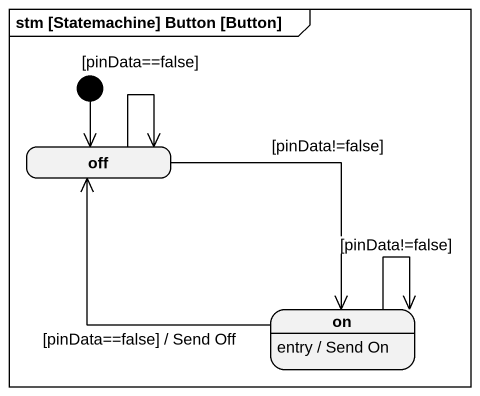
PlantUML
@startuml
mainframe stm [Statemachine] Button [Button]
hide empty description
state off
state "on" as on_
on_ : entry / Send On
[*] --> off
off --> off : [pinData==false]
off --> on_ : [pinData!=false]
on_ -up-> off : [pinData==false] / Send Off
on_ --> on_ : [pinData!=false]
@enduml
